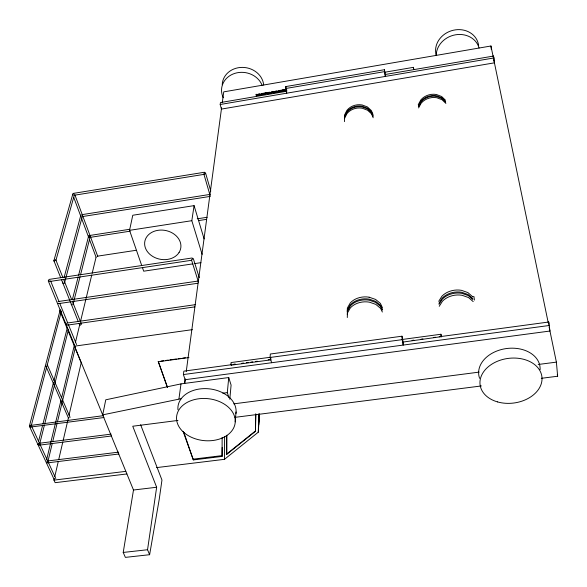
<?xml version="1.0" encoding="UTF-8"?>
<svg xmlns="http://www.w3.org/2000/svg" width="587" height="587" viewBox="0 0 587 587"><rect width="100%" height="100%" fill="white"/><g stroke="black" fill="none" stroke-linecap="round" stroke-linejoin="round"><path stroke-width="0.88" d="M183.151 431.482L193.321 459.929L222.077 456.415L222.143 437.403M222.077 456.415L222.18 447.463M156.59 467.604L224.483 459.327L224.608 436.53M255.903 414.128L255.426 431.364L226.707 454.411L226.626 435.275M226.707 454.411L226.846 435.503M402.271 342.17L441.27 336.659L440.925 334.252L401.963 339.506M440.925 334.252L441.263 336.923M255.426 431.364L255.675 413.908M344.481 118.361L344.569 115.023L346.895 110.385A14.616 12.723 -4.8 0 1 362.194 104.978L367.44 106.966L371.358 110.576L373.016 114.472M344.532 121.634L344.591 116.307L346.917 111.662A14.638 12.738 -4.8 0 1 362.238 106.254M224.483 459.327L258.295 432.171L258.838 413.96M258.962 414.261L258.647 425.003L259.344 414.209M347.255 311.675L347.372 308.036L350.241 302.987A17.984 13.905 -1.9 0 1 369.12 297.198M347.291 314.683L347.394 309.98L350.27 304.932A18.021 13.912 -1.9 0 1 369.194 299.143L375.658 301.366L380.479 305.357L382.563 309.753M347.291 317.56L347.438 312.996L350.322 307.94A18.072 13.919 -1.9 0 1 369.304 302.144L375.79 304.374L380.618 308.366L382.357 312.035M271.605 362.729L270.115 357.461L270.321 354.02L401.978 336.204L402.865 340.856M286.764 93.179L285.693 88.505L285.803 86.568L384.434 69.714L385.38 76.413L384.434 69.714M258.295 432.171L259.461 414.004M258.559 420.49L258.676 418.685M258.786 416.887L258.962 414.187M235.196 421.855L236.033 411.971M229.796 399.285L231.095 385.079L228.739 377.544L181.001 383.891L105.755 399.806L102.71 414.862L181.618 398.602M228.915 397.656L227.316 392.622L228.739 377.544M258.185 95.417L256.38 95.725L256.181 94.485M231.322 364.123L231.087 364.41M193.321 459.929L183.87 432.406M184.67 383.282L185.147 379.701L183.386 374.565L183.856 371.131L231.902 364.659M184.648 383.414L185.257 378.872M186.233 371.608L221.593 107.773M222.268 102.769L223.728 91.865L490.945 45.999L493.55 58.575M385.255 74.49L493.506 56.059L493.902 57.966L494.43 62.838L221.424 109.079L220.191 104.501L220.455 102.549L286.874 91.242M178.932 398.955L181.001 383.891M192.382 329.652L74.527 346.161L133.491 490.013L123.219 552.44L125.376 557.379L149.612 554.708L147.542 549.74L156.648 487.254L132.743 426.228L177.993 420.431M202.126 254.362L191.824 220.69L194.077 205.633L132.765 215.253L129.544 230.339L141.628 265.236M167.42 387.479L158.255 361.467L167.456 387.207M149.612 554.708L159.187 499.574L161.961 480.049L140.623 424.739M69.853 417.746L70 417.122L47.217 364.527M126.873 473.951L55.141 482.675L53.953 480.122L54.371 478.339M54.782 476.563L58.289 461.448M58.7 459.672L62.831 441.894M63.242 440.111L68.4 417.885M69.024 415.222L81.204 362.766L75.026 347.717M46.659 459.467L61.033 400.173M61.679 397.524L74.336 345.31M46.733 461.096L118.508 452.144M75.393 342.603L79.913 323.929M80.558 321.265L91.748 275.024M92.181 273.248L96.055 257.238M47.98 461.213L52.25 443.478M52.683 441.71L57.166 423.095M57.592 421.319L75.54 346.858M38.691 440.852L42.513 425.751M42.961 423.975L53.534 382.218M53.989 380.442L67.256 328.023M39.784 443.493L44.451 424.944M44.898 423.176L68.459 329.556M80.037 276.748L72.927 304.712M80.485 274.995L90.273 236.378L89.562 235.776M72.311 299.854L78.137 277.035M78.585 275.281L88.652 235.923M30.546 425.12L29.996 425.524L103.591 415.625M31.368 425.318L61.444 310.985M60.094 310.347L29.35 426.235L30.458 427.057L103.943 417.526M64.034 277.695L80.881 215.091M62.846 282.098L62.633 282.875L63.411 283.506M64.394 283.36L82.525 215.554L81.806 214.945M60.013 310.34L60.19 309.694M55.868 260.533L74.373 194.972M48.457 280.278L48.273 280.938L74.696 345.494M54.143 260.261L53.967 260.892L60.725 277.768M72.759 194.745L72.913 194.194M73.302 193.915L73.463 193.365L204.467 172.248L204.885 173.693L204.804 174.244L73.83 195.317M344.598 116.996L346.924 112.359A14.653 12.738 -4.8 0 1 362.267 106.944L367.521 108.933L371.446 112.557L373.112 116.453M344.62 118.288L346.946 113.643A14.675 12.753 -4.8 0 1 362.311 108.228L367.572 110.224L371.505 113.841L373.178 117.745M418.238 104.684L420.784 99.988A14.836 12.797 -12.2 0 1 436.449 94.514L441.651 96.525L445.445 100.179M418.37 105.961L420.916 101.265A14.858 12.804 -12.1 0 1 436.611 95.784L441.82 97.794L445.621 101.456M418.443 106.651L420.989 101.955A14.873 12.811 -12.1 0 1 436.699 96.466L441.916 98.484L445.716 102.145M418.575 107.935L421.128 103.231A14.895 12.826 -12 0 1 436.86 97.743L442.084 99.761L445.893 103.422M347.416 311.037L350.292 305.981A18.036 13.912 -1.9 0 1 369.23 300.192L375.702 302.415L380.523 306.407L382.262 310.075M438.702 301.344L441.923 296.208A18.351 14.066 -6.9 0 1 461.463 290.323L467.883 292.575L472.52 296.633M438.907 303.303L442.136 298.167A18.388 14.073 -6.9 0 1 461.712 292.275L468.147 294.535L472.792 298.592M439.017 304.36L442.246 299.223A18.41 14.081 -6.8 0 1 461.844 293.331L468.287 295.591L472.939 299.649M439.223 306.326L442.459 301.19A18.446 14.088 -6.8 0 1 462.094 295.29L468.551 297.558L473.21 301.615M269.991 357.307L231.058 362.561L230.904 364.153L231.219 365.18L231.454 364.894M226.494 454.177L255.206 431.144M80.404 325.22L81.476 324.127L72.384 301.344M285.693 88.505L384.566 71.636M385.013 72.194L413.431 67.344L413.725 69.237L413.608 68.319M257.987 94.177L259.784 93.869M261.589 93.568L269.704 92.181M271.51 91.873L273.315 91.565M275.12 91.256L276.917 90.948M278.722 90.64L285.935 89.415M265.185 93.106L266.99 92.797M282.318 90.178L284.123 89.87M256.152 94.793L285.92 89.716M256.255 95.41L286.918 90.185M283.44 90.963L285.238 90.655M259.99 95.109L261.787 94.8M263.592 94.492L265.397 94.184M267.202 93.876L271.708 93.113M273.513 92.805L275.318 92.497M277.115 92.188L278.92 91.88M280.725 91.572L286.133 90.655M220.191 104.501L493.902 57.966M73.852 193.563L72.913 193.717L54.041 260.114L53.828 260.914L54.62 261.56M82.327 214.593L209.941 194.422M81.784 216.662L210.271 196.388M89.18 235.57L129.705 229.29M197.247 218.819L207.152 217.278M129.544 230.339L191.824 220.69M89.532 237.464L130.05 231.197M198.479 220.602L206.58 219.347M97.178 256.211L136.147 250.289M191.626 260.276L49.455 281.533L48.853 280.072L49.044 279.419L192.154 257.979L192.631 259.483M192.874 263.864L143.69 271.194L142.516 267.789M194.664 263.6L200.923 262.668M58.091 301.564L198.413 280.997M197.878 283.257L58.487 303.64L58.113 303.266M66.881 323.092L195.412 304.66M194.877 306.876L67.278 325.139L66.713 323.76M472.579 296.758L473.936 296.567L474.428 300.067M160.97 361.093L163.685 360.726M165.49 360.477L168.205 360.11M170.017 359.86L176.349 359.002M178.155 358.752L180.869 358.386M182.682 358.136L185.397 357.762M158.211 361.739L188.977 357.542M270.115 357.461L402.205 339.646L401.978 336.204M233.083 364.424L234.895 364.175M233.714 364.417L235.534 364.175M241.881 363.316L243.693 363.074M246.408 362.707L248.22 362.465M250.942 362.098L252.755 361.856M255.477 361.489L257.289 361.247M268.171 359.78L269.983 359.538M412.059 340.416L413.872 340.167M421.114 339.198L422.919 338.948M433.786 337.488L435.591 337.246M439.215 336.762L548.72 322.021L549.953 331.031L185.147 379.701M231.219 365.18L271.099 359.816M183.386 374.565L549.439 325.462M222.833 393.209L227.316 392.622M233.714 403.849L479.131 372.121M538.213 364.483L556.388 362.135L557.65 376.23L541.309 378.314M234.976 417.35L481.413 385.945M38.969 443.31L111.141 434.123M38.426 443.713L38.881 443.655M38.969 444.873L39.424 444.814M38.881 445.217L111.493 435.994M47.18 462.578L47.628 462.519M47.099 462.923L118.853 453.993M193.417 459.129L222.15 455.615M53.953 480.122L125.809 471.361M133.491 490.013L156.648 487.254M123.219 552.44L147.542 549.74M256.211 94.199L256.504 96.019L256.438 95.109M286.522 90.904L286.096 89.07M204.716 172.695L205.516 172.835L210.792 191.105M192.441 258.397L193.314 258.588L199.264 277.644M55.105 259.814L55.875 259.997L62.948 277.717M369.12 297.198L375.577 299.421L380.383 303.413L382.467 307.808M362.238 106.254L367.491 108.243L371.417 111.86L373.083 115.764M37.788 444.41L38.515 444.931M71.188 304.242L71.952 304.858M31.588 426.213L55.816 478.544M29.431 426.272L54.114 479.425M45.903 366.178L68.393 417.937M59.947 310.897L67.145 328.471M67.828 330.143L74.344 346.044M50.57 280.85L59.118 301.813M59.801 303.494L67.666 322.777M68.349 324.457L76.559 344.584M61.4 279.456L78.298 321.639M78.974 323.327L79.649 325.015M63.623 279.405L71.709 299.656M73.713 197.313L80.742 216.141M81.38 217.85L88.718 237.53M89.356 239.239L96.063 257.209M74.85 194.789L97.765 256.409M191.377 259.527L198.443 282.039M194.077 205.633L204.122 238.924M203.755 173.657L210.065 195.398M285.803 86.568L286.163 88.131M493.916 60.373L548.207 322.623M549.139 327.113L556.388 362.135M557.283 374.44L557.65 376.23M29.9 425.861L30.091 426.8M402.205 339.646L403.24 345.075L403.012 341.634M89.033 236.128L89.209 237.082M402.719 341.04L402.513 339.954L402.55 340.497M413.431 67.344L413.549 68.268M493.506 56.059L494.034 60.923M490.945 45.999L491.326 49.469M548.72 322.021L548.94 324.406M270.702 357.468L270.805 358.782M436.273 55.435A21.829 19.202 -18.1 0 1 453.281 30.253A21.829 19.202 -18.1 0 1 478.625 45.603M436.222 55.361A21.961 19.276 -17.8 0 1 455.468 34.816A21.961 19.276 -17.8 0 1 479.08 48.009M479.601 378.336A30.891 22.431 -7.8 0 1 506.104 348.597A30.891 22.431 -7.8 0 1 540.106 369.722M177.949 409.763A29.196 21.037 6 0 1 207.6 388.704A29.196 21.037 6 0 1 235.937 413.542M222.224 84.748A20.824 18.476 8.4 0 1 242.438 67.388A20.824 18.476 8.4 0 1 263.695 85.042M223.258 97.713A20.956 18.535 8.3 0 1 234.727 73.404A20.956 18.535 8.3 0 1 262.103 85.24M179.042 252.527A18.417 14.697 10.7 0 0 170.773 232.181A18.212 14.536 10.7 0 0 146.376 237.397A18.417 14.697 10.7 0 0 154.917 257.598A18.212 14.528 10.7 0 0 179.05 252.527M497.453 401.89A31.17 22.482 -7.6 0 0 541.948 377.103A31.17 22.482 -7.6 0 0 493.564 363.133A31.17 22.482 -7.6 0 0 497.453 401.89M184.406 432.935A29.453 21.073 6 0 0 233.986 427.241A29.453 21.073 6 0 0 199.316 398.705A29.453 21.073 6 0 0 184.406 432.935"/></g></svg>
